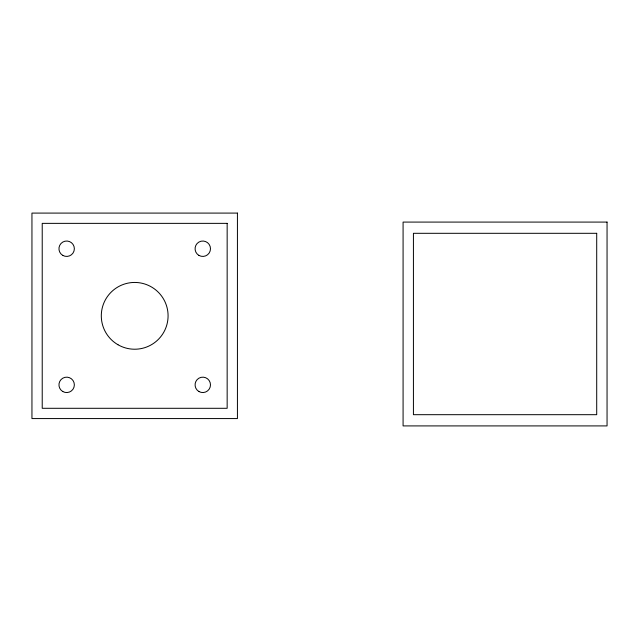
<?xml version="1.0" encoding="UTF-8"?>
<svg xmlns="http://www.w3.org/2000/svg" width="639" height="639" viewBox="0 0 639 639"><rect width="100%" height="100%" fill="white"/><g stroke="black" fill="none" stroke-linecap="round" stroke-linejoin="round"><path stroke-width="0.96" d="M237.428 213.091L31.95 213.091L31.95 418.569L237.428 418.569L237.428 213.091M607.05 222.084L403.081 222.084L403.081 425.909L607.05 425.909L607.05 222.084M227.157 223.362L42.222 223.362L42.222 408.297L227.157 408.297L227.157 223.362M596.706 233.307L413.425 233.307L413.425 414.687L596.706 414.687L596.706 233.307M198.929 255.4A7.708 7.708 0 0 0 210.487 248.731A7.708 7.708 0 0 0 198.929 242.053A7.708 7.708 0 0 0 198.929 255.4M62.798 255.4A7.708 7.708 0 0 0 74.356 248.731A7.708 7.708 0 0 0 62.798 242.053A7.708 7.708 0 0 0 62.798 255.4M198.929 391.531A7.708 7.708 0 0 0 210.487 384.862A7.708 7.708 0 0 0 198.929 378.184A7.708 7.708 0 0 0 198.929 391.531M62.798 391.531A7.708 7.708 0 0 0 74.356 384.862A7.708 7.708 0 0 0 62.798 378.184A7.708 7.708 0 0 0 62.798 391.531M117.967 344.733A33.388 33.388 0 0 0 168.081 315.858A33.388 33.388 0 0 0 118.023 286.903A33.388 33.388 0 0 0 117.967 344.733"/></g></svg>
